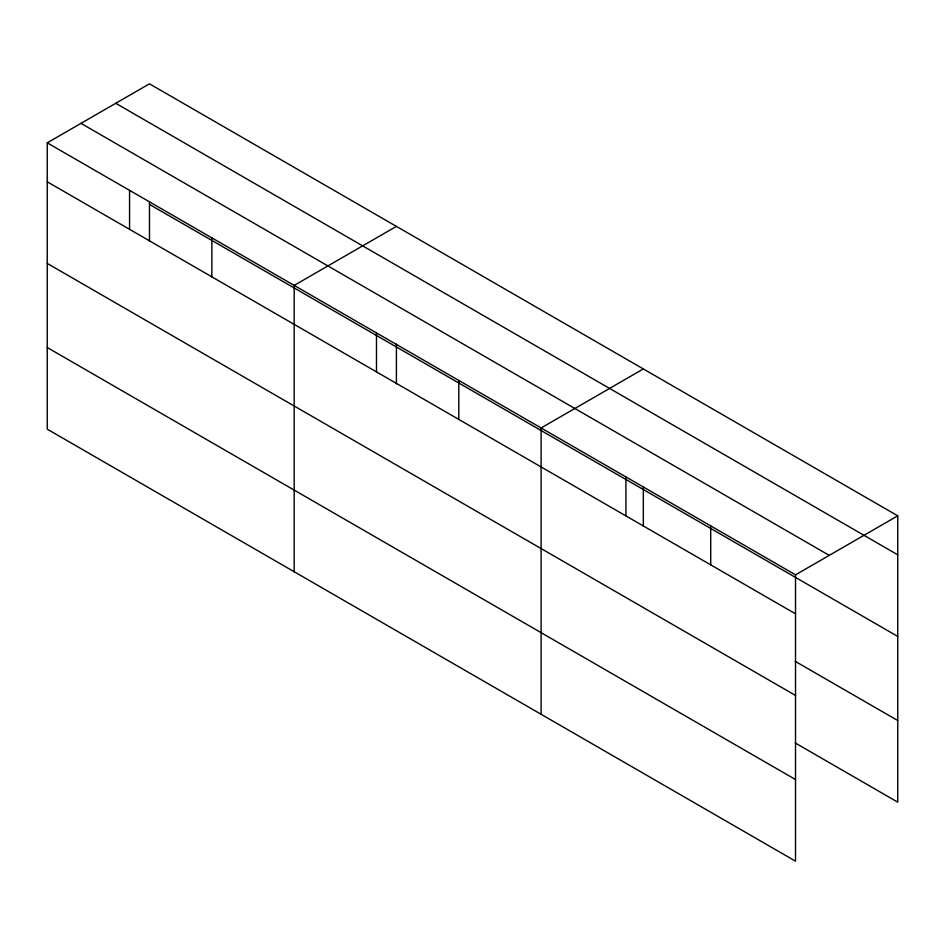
<?xml version="1.0" encoding="UTF-8"?>
<svg xmlns="http://www.w3.org/2000/svg" width="945" height="945" viewBox="0 0 945 945"><rect width="100%" height="100%" fill="white"/><g stroke="black" fill="none" stroke-linecap="round" stroke-linejoin="round"><path stroke-width="1.42" d="M795.525 695.449L795.525 574.843L47.25 142.837L47.25 429.172L795.525 861.178L795.525 695.449L47.25 263.442M47.25 142.837L149.475 83.821L897.75 515.828L897.75 802.163L795.229 742.971M396.404 226.387L294.178 285.402L294.178 571.737M643.332 368.952L541.107 427.967L541.107 714.302M795.525 574.843L897.75 515.828M115.739 103.288L897.75 554.809M80.986 123.358L829.261 555.376M149.475 204.415L897.75 636.434M47.25 181.806L795.525 613.825M795.229 661.346L897.75 720.539M47.25 347.536L795.525 779.554M710.723 525.892L710.723 564.862M643.332 486.628L643.332 526.436M625.921 476.93L625.921 515.899M458.797 380.445L458.797 419.415M396.404 344.074L396.404 383.871M376.488 332.923L376.488 371.893M211.869 237.88L211.869 276.85M149.475 201.509L149.475 241.306M129.559 190.358L129.559 229.328"/></g></svg>
